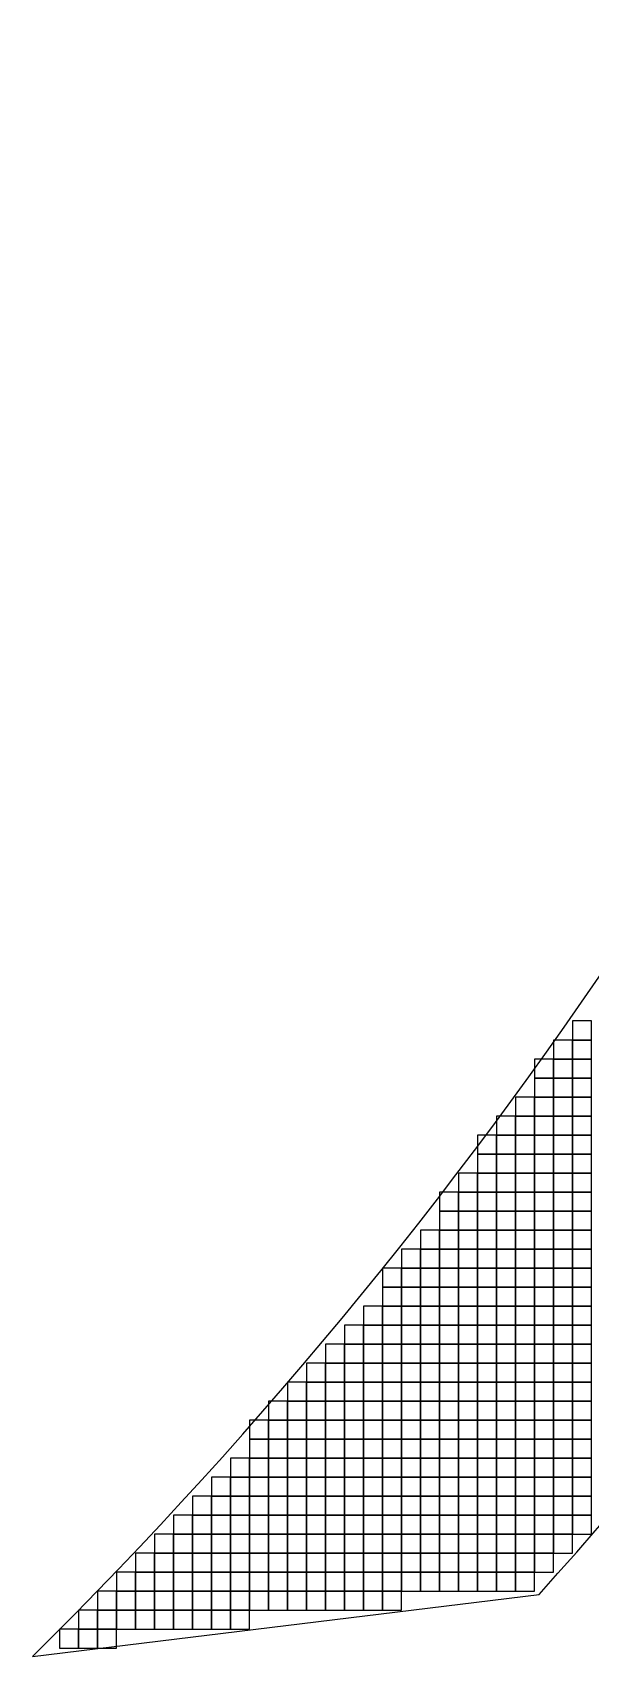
# Model space of a CAD drawing. Extents: x -160257 to 160150, y 7001 to 122208.
# Drawn here: x 99836 to 114517, y 7001 to 49716 of the extents above; entities that cross this region are included whole.
import ezdxf

# ---------------------------------------------------------------- set-up
doc = ezdxf.new("R2010")
doc.units = 0
doc.header["$LTSCALE"] = 1000
doc.header["$MEASUREMENT"] = 0
doc.layers.add('A-G-VISIBLE', color=9, linetype='Continuous')

# ---------------------------------------------------------------- blocks, each defined once
blk = doc.blocks.new('dasd')
at = {"layer": 'A-G-VISIBLE', "linetype": 'Continuous', "elevation": 0.95, "flags": 128}
blk.add_lwpolyline([(-132794.074, 42059.037), (-132780.745, 42060.67)], dxfattribs=at)
at = {"layer": 'A-G-VISIBLE', "linetype": 'Continuous'}
for centre, radius, start, end in [((-132879.454, 42145.346), 121.404, 314.68966, 338.95615), ((-132898.334, 42165.736), 157.69, 318.2193, 335.49083)]:
    blk.add_arc(centre, radius, start, end, dxfattribs=at)

msp = doc.modelspace()

# ---------------------------------------------------------------- linework, layer by layer
at = {"elevation": 2850}
for points in [[(114045, 23216), (114545, 23216), (114545, 23716), (114045, 23716)], [(113545, 22716), (114045, 22716), (114045, 23216), (113545, 23216)], [(114045, 22716), (114545, 22716), (114545, 23216), (114045, 23216)], [(113045, 22216), (113545, 22216), (113545, 22716), (113045, 22716)], [(113545, 22216), (114045, 22216), (114045, 22716), (113545, 22716)], [(114045, 22216), (114545, 22216), (114545, 22716), (114045, 22716)], [(113045, 21716), (113545, 21716), (113545, 22216), (113045, 22216)], [(113545, 21716), (114045, 21716), (114045, 22216), (113545, 22216)], [(114045, 21716), (114545, 21716), (114545, 22216), (114045, 22216)], [(112545, 21216), (113045, 21216), (113045, 21716), (112545, 21716)], [(113045, 21216), (113545, 21216), (113545, 21716), (113045, 21716)], [(113545, 21216), (114045, 21216), (114045, 21716), (113545, 21716)], [(114045, 21216), (114545, 21216), (114545, 21716), (114045, 21716)], [(112045, 20716), (112545, 20716), (112545, 21216), (112045, 21216)], [(112545, 20716), (113045, 20716), (113045, 21216), (112545, 21216)], [(113045, 20716), (113545, 20716), (113545, 21216), (113045, 21216)], [(113545, 20716), (114045, 20716), (114045, 21216), (113545, 21216)], [(114045, 20716), (114545, 20716), (114545, 21216), (114045, 21216)], [(111545, 20216), (112045, 20216), (112045, 20716), (111545, 20716)], [(112045, 20216), (112545, 20216), (112545, 20716), (112045, 20716)], [(112545, 20216), (113045, 20216), (113045, 20716), (112545, 20716)], [(113045, 20216), (113545, 20216), (113545, 20716), (113045, 20716)], [(113545, 20216), (114045, 20216), (114045, 20716), (113545, 20716)], [(114045, 20216), (114545, 20216), (114545, 20716), (114045, 20716)], [(111545, 19716), (112045, 19716), (112045, 20216), (111545, 20216)], [(112045, 19716), (112545, 19716), (112545, 20216), (112045, 20216)], [(112545, 19716), (113045, 19716), (113045, 20216), (112545, 20216)], [(113045, 19716), (113545, 19716), (113545, 20216), (113045, 20216)], [(113545, 19716), (114045, 19716), (114045, 20216), (113545, 20216)], [(114045, 19716), (114545, 19716), (114545, 20216), (114045, 20216)], [(111045, 19216), (111545, 19216), (111545, 19716), (111045, 19716)], [(111545, 19216), (112045, 19216), (112045, 19716), (111545, 19716)], [(112045, 19216), (112545, 19216), (112545, 19716), (112045, 19716)], [(112545, 19216), (113045, 19216), (113045, 19716), (112545, 19716)], [(113045, 19216), (113545, 19216), (113545, 19716), (113045, 19716)], [(113545, 19216), (114045, 19216), (114045, 19716), (113545, 19716)], [(114045, 19216), (114545, 19216), (114545, 19716), (114045, 19716)], [(110545, 18716), (111045, 18716), (111045, 19216), (110545, 19216)], [(111045, 18716), (111545, 18716), (111545, 19216), (111045, 19216)], [(111545, 18716), (112045, 18716), (112045, 19216), (111545, 19216)], [(112045, 18716), (112545, 18716), (112545, 19216), (112045, 19216)], [(112545, 18716), (113045, 18716), (113045, 19216), (112545, 19216)], [(113045, 18716), (113545, 18716), (113545, 19216), (113045, 19216)], [(113545, 18716), (114045, 18716), (114045, 19216), (113545, 19216)], [(114045, 18716), (114545, 18716), (114545, 19216), (114045, 19216)], [(110545, 18216), (111045, 18216), (111045, 18716), (110545, 18716)], [(111045, 18216), (111545, 18216), (111545, 18716), (111045, 18716)], [(111545, 18216), (112045, 18216), (112045, 18716), (111545, 18716)], [(112045, 18216), (112545, 18216), (112545, 18716), (112045, 18716)], [(112545, 18216), (113045, 18216), (113045, 18716), (112545, 18716)], [(113045, 18216), (113545, 18216), (113545, 18716), (113045, 18716)], [(113545, 18216), (114045, 18216), (114045, 18716), (113545, 18716)], [(114045, 18216), (114545, 18216), (114545, 18716), (114045, 18716)], [(110045, 17716), (110545, 17716), (110545, 18216), (110045, 18216)], [(110545, 17716), (111045, 17716), (111045, 18216), (110545, 18216)], [(111045, 17716), (111545, 17716), (111545, 18216), (111045, 18216)], [(111545, 17716), (112045, 17716), (112045, 18216), (111545, 18216)], [(112045, 17716), (112545, 17716), (112545, 18216), (112045, 18216)], [(112545, 17716), (113045, 17716), (113045, 18216), (112545, 18216)], [(113045, 17716), (113545, 17716), (113545, 18216), (113045, 18216)], [(113545, 17716), (114045, 17716), (114045, 18216), (113545, 18216)], [(114045, 17716), (114545, 17716), (114545, 18216), (114045, 18216)], [(109545, 17216), (110045, 17216), (110045, 17716), (109545, 17716)], [(110045, 17216), (110545, 17216), (110545, 17716), (110045, 17716)], [(110545, 17216), (111045, 17216), (111045, 17716), (110545, 17716)], [(111045, 17216), (111545, 17216), (111545, 17716), (111045, 17716)], [(111545, 17216), (112045, 17216), (112045, 17716), (111545, 17716)], [(112045, 17216), (112545, 17216), (112545, 17716), (112045, 17716)], [(112545, 17216), (113045, 17216), (113045, 17716), (112545, 17716)], [(113045, 17216), (113545, 17216), (113545, 17716), (113045, 17716)], [(113545, 17216), (114045, 17216), (114045, 17716), (113545, 17716)], [(114045, 17216), (114545, 17216), (114545, 17716), (114045, 17716)], [(109045, 16716), (109545, 16716), (109545, 17216), (109045, 17216)], [(109545, 16716), (110045, 16716), (110045, 17216), (109545, 17216)], [(110045, 16716), (110545, 16716), (110545, 17216), (110045, 17216)], [(110545, 16716), (111045, 16716), (111045, 17216), (110545, 17216)], [(111045, 16716), (111545, 16716), (111545, 17216), (111045, 17216)], [(111545, 16716), (112045, 16716), (112045, 17216), (111545, 17216)], [(112045, 16716), (112545, 16716), (112545, 17216), (112045, 17216)], [(112545, 16716), (113045, 16716), (113045, 17216), (112545, 17216)], [(113045, 16716), (113545, 16716), (113545, 17216), (113045, 17216)], [(113545, 16716), (114045, 16716), (114045, 17216), (113545, 17216)], [(114045, 16716), (114545, 16716), (114545, 17216), (114045, 17216)], [(109045, 16216), (109545, 16216), (109545, 16716), (109045, 16716)], [(109545, 16216), (110045, 16216), (110045, 16716), (109545, 16716)], [(110045, 16216), (110545, 16216), (110545, 16716), (110045, 16716)], [(110545, 16216), (111045, 16216), (111045, 16716), (110545, 16716)], [(111045, 16216), (111545, 16216), (111545, 16716), (111045, 16716)], [(111545, 16216), (112045, 16216), (112045, 16716), (111545, 16716)], [(112045, 16216), (112545, 16216), (112545, 16716), (112045, 16716)], [(112545, 16216), (113045, 16216), (113045, 16716), (112545, 16716)], [(113045, 16216), (113545, 16216), (113545, 16716), (113045, 16716)], [(113545, 16216), (114045, 16216), (114045, 16716), (113545, 16716)], [(114045, 16216), (114545, 16216), (114545, 16716), (114045, 16716)], [(108545, 15716), (109045, 15716), (109045, 16216), (108545, 16216)], [(109045, 15716), (109545, 15716), (109545, 16216), (109045, 16216)], [(109545, 15716), (110045, 15716), (110045, 16216), (109545, 16216)], [(110045, 15716), (110545, 15716), (110545, 16216), (110045, 16216)], [(110545, 15716), (111045, 15716), (111045, 16216), (110545, 16216)], [(111045, 15716), (111545, 15716), (111545, 16216), (111045, 16216)], [(111545, 15716), (112045, 15716), (112045, 16216), (111545, 16216)], [(112045, 15716), (112545, 15716), (112545, 16216), (112045, 16216)], [(112545, 15716), (113045, 15716), (113045, 16216), (112545, 16216)], [(113045, 15716), (113545, 15716), (113545, 16216), (113045, 16216)], [(113545, 15716), (114045, 15716), (114045, 16216), (113545, 16216)], [(114045, 15716), (114545, 15716), (114545, 16216), (114045, 16216)], [(108045, 15216), (108545, 15216), (108545, 15716), (108045, 15716)], [(108545, 15216), (109045, 15216), (109045, 15716), (108545, 15716)], [(109045, 15216), (109545, 15216), (109545, 15716), (109045, 15716)], [(109545, 15216), (110045, 15216), (110045, 15716), (109545, 15716)], [(110045, 15216), (110545, 15216), (110545, 15716), (110045, 15716)], [(110545, 15216), (111045, 15216), (111045, 15716), (110545, 15716)], [(111045, 15216), (111545, 15216), (111545, 15716), (111045, 15716)], [(111545, 15216), (112045, 15216), (112045, 15716), (111545, 15716)], [(112045, 15216), (112545, 15216), (112545, 15716), (112045, 15716)], [(112545, 15216), (113045, 15216), (113045, 15716), (112545, 15716)], [(113045, 15216), (113545, 15216), (113545, 15716), (113045, 15716)], [(113545, 15216), (114045, 15216), (114045, 15716), (113545, 15716)], [(114045, 15216), (114545, 15216), (114545, 15716), (114045, 15716)], [(107545, 14716), (108045, 14716), (108045, 15216), (107545, 15216)], [(108045, 14716), (108545, 14716), (108545, 15216), (108045, 15216)], [(108545, 14716), (109045, 14716), (109045, 15216), (108545, 15216)], [(109045, 14716), (109545, 14716), (109545, 15216), (109045, 15216)], [(109545, 14716), (110045, 14716), (110045, 15216), (109545, 15216)], [(110045, 14716), (110545, 14716), (110545, 15216), (110045, 15216)], [(110545, 14716), (111045, 14716), (111045, 15216), (110545, 15216)], [(111045, 14716), (111545, 14716), (111545, 15216), (111045, 15216)], [(111545, 14716), (112045, 14716), (112045, 15216), (111545, 15216)], [(112045, 14716), (112545, 14716), (112545, 15216), (112045, 15216)], [(112545, 14716), (113045, 14716), (113045, 15216), (112545, 15216)], [(113045, 14716), (113545, 14716), (113545, 15216), (113045, 15216)], [(113545, 14716), (114045, 14716), (114045, 15216), (113545, 15216)], [(114045, 14716), (114545, 14716), (114545, 15216), (114045, 15216)], [(107045, 14216), (107545, 14216), (107545, 14716), (107045, 14716)], [(107545, 14216), (108045, 14216), (108045, 14716), (107545, 14716)], [(108045, 14216), (108545, 14216), (108545, 14716), (108045, 14716)], [(108545, 14216), (109045, 14216), (109045, 14716), (108545, 14716)], [(109045, 14216), (109545, 14216), (109545, 14716), (109045, 14716)], [(109545, 14216), (110045, 14216), (110045, 14716), (109545, 14716)], [(110045, 14216), (110545, 14216), (110545, 14716), (110045, 14716)], [(110545, 14216), (111045, 14216), (111045, 14716), (110545, 14716)], [(111045, 14216), (111545, 14216), (111545, 14716), (111045, 14716)], [(111545, 14216), (112045, 14216), (112045, 14716), (111545, 14716)], [(112045, 14216), (112545, 14216), (112545, 14716), (112045, 14716)], [(112545, 14216), (113045, 14216), (113045, 14716), (112545, 14716)], [(113045, 14216), (113545, 14216), (113545, 14716), (113045, 14716)], [(113545, 14216), (114045, 14216), (114045, 14716), (113545, 14716)], [(114045, 14216), (114545, 14216), (114545, 14716), (114045, 14716)], [(106545, 13716), (107045, 13716), (107045, 14216), (106545, 14216)], [(107045, 13716), (107545, 13716), (107545, 14216), (107045, 14216)], [(107545, 13716), (108045, 13716), (108045, 14216), (107545, 14216)], [(108045, 13716), (108545, 13716), (108545, 14216), (108045, 14216)], [(108545, 13716), (109045, 13716), (109045, 14216), (108545, 14216)], [(109045, 13716), (109545, 13716), (109545, 14216), (109045, 14216)], [(109545, 13716), (110045, 13716), (110045, 14216), (109545, 14216)], [(110045, 13716), (110545, 13716), (110545, 14216), (110045, 14216)], [(110545, 13716), (111045, 13716), (111045, 14216), (110545, 14216)], [(111045, 13716), (111545, 13716), (111545, 14216), (111045, 14216)], [(111545, 13716), (112045, 13716), (112045, 14216), (111545, 14216)], [(112045, 13716), (112545, 13716), (112545, 14216), (112045, 14216)], [(112545, 13716), (113045, 13716), (113045, 14216), (112545, 14216)], [(113045, 13716), (113545, 13716), (113545, 14216), (113045, 14216)], [(113545, 13716), (114045, 13716), (114045, 14216), (113545, 14216)], [(114045, 13716), (114545, 13716), (114545, 14216), (114045, 14216)], [(106045, 13216), (106545, 13216), (106545, 13716), (106045, 13716)], [(106545, 13216), (107045, 13216), (107045, 13716), (106545, 13716)], [(107045, 13216), (107545, 13216), (107545, 13716), (107045, 13716)], [(107545, 13216), (108045, 13216), (108045, 13716), (107545, 13716)], [(108045, 13216), (108545, 13216), (108545, 13716), (108045, 13716)], [(108545, 13216), (109045, 13216), (109045, 13716), (108545, 13716)], [(109045, 13216), (109545, 13216), (109545, 13716), (109045, 13716)], [(109545, 13216), (110045, 13216), (110045, 13716), (109545, 13716)], [(110045, 13216), (110545, 13216), (110545, 13716), (110045, 13716)], [(110545, 13216), (111045, 13216), (111045, 13716), (110545, 13716)], [(111045, 13216), (111545, 13216), (111545, 13716), (111045, 13716)], [(111545, 13216), (112045, 13216), (112045, 13716), (111545, 13716)], [(112045, 13216), (112545, 13216), (112545, 13716), (112045, 13716)], [(112545, 13216), (113045, 13216), (113045, 13716), (112545, 13716)], [(113045, 13216), (113545, 13216), (113545, 13716), (113045, 13716)], [(113545, 13216), (114045, 13216), (114045, 13716), (113545, 13716)], [(114045, 13216), (114545, 13216), (114545, 13716), (114045, 13716)], [(105545, 12716), (106045, 12716), (106045, 13216), (105545, 13216)], [(106045, 12716), (106545, 12716), (106545, 13216), (106045, 13216)], [(106545, 12716), (107045, 12716), (107045, 13216), (106545, 13216)], [(107045, 12716), (107545, 12716), (107545, 13216), (107045, 13216)], [(107545, 12716), (108045, 12716), (108045, 13216), (107545, 13216)], [(108045, 12716), (108545, 12716), (108545, 13216), (108045, 13216)], [(108545, 12716), (109045, 12716), (109045, 13216), (108545, 13216)], [(109045, 12716), (109545, 12716), (109545, 13216), (109045, 13216)], [(109545, 12716), (110045, 12716), (110045, 13216), (109545, 13216)], [(110045, 12716), (110545, 12716), (110545, 13216), (110045, 13216)], [(110545, 12716), (111045, 12716), (111045, 13216), (110545, 13216)], [(111045, 12716), (111545, 12716), (111545, 13216), (111045, 13216)], [(111545, 12716), (112045, 12716), (112045, 13216), (111545, 13216)], [(112045, 12716), (112545, 12716), (112545, 13216), (112045, 13216)], [(112545, 12716), (113045, 12716), (113045, 13216), (112545, 13216)], [(113045, 12716), (113545, 12716), (113545, 13216), (113045, 13216)], [(113545, 12716), (114045, 12716), (114045, 13216), (113545, 13216)], [(114045, 12716), (114545, 12716), (114545, 13216), (114045, 13216)], [(105545, 12216), (106045, 12216), (106045, 12716), (105545, 12716)], [(106045, 12216), (106545, 12216), (106545, 12716), (106045, 12716)], [(106545, 12216), (107045, 12216), (107045, 12716), (106545, 12716)], [(107045, 12216), (107545, 12216), (107545, 12716), (107045, 12716)], [(107545, 12216), (108045, 12216), (108045, 12716), (107545, 12716)], [(108045, 12216), (108545, 12216), (108545, 12716), (108045, 12716)], [(108545, 12216), (109045, 12216), (109045, 12716), (108545, 12716)], [(109045, 12216), (109545, 12216), (109545, 12716), (109045, 12716)], [(109545, 12216), (110045, 12216), (110045, 12716), (109545, 12716)], [(110045, 12216), (110545, 12216), (110545, 12716), (110045, 12716)], [(110545, 12216), (111045, 12216), (111045, 12716), (110545, 12716)], [(111045, 12216), (111545, 12216), (111545, 12716), (111045, 12716)], [(111545, 12216), (112045, 12216), (112045, 12716), (111545, 12716)], [(112045, 12216), (112545, 12216), (112545, 12716), (112045, 12716)], [(112545, 12216), (113045, 12216), (113045, 12716), (112545, 12716)], [(113045, 12216), (113545, 12216), (113545, 12716), (113045, 12716)], [(113545, 12216), (114045, 12216), (114045, 12716), (113545, 12716)], [(114045, 12216), (114545, 12216), (114545, 12716), (114045, 12716)], [(105045, 11716), (105545, 11716), (105545, 12216), (105045, 12216)], [(105545, 11716), (106045, 11716), (106045, 12216), (105545, 12216)], [(106045, 11716), (106545, 11716), (106545, 12216), (106045, 12216)], [(106545, 11716), (107045, 11716), (107045, 12216), (106545, 12216)], [(107045, 11716), (107545, 11716), (107545, 12216), (107045, 12216)], [(107545, 11716), (108045, 11716), (108045, 12216), (107545, 12216)], [(108045, 11716), (108545, 11716), (108545, 12216), (108045, 12216)], [(108545, 11716), (109045, 11716), (109045, 12216), (108545, 12216)], [(109045, 11716), (109545, 11716), (109545, 12216), (109045, 12216)], [(109545, 11716), (110045, 11716), (110045, 12216), (109545, 12216)], [(110045, 11716), (110545, 11716), (110545, 12216), (110045, 12216)], [(110545, 11716), (111045, 11716), (111045, 12216), (110545, 12216)], [(111045, 11716), (111545, 11716), (111545, 12216), (111045, 12216)], [(111545, 11716), (112045, 11716), (112045, 12216), (111545, 12216)], [(112045, 11716), (112545, 11716), (112545, 12216), (112045, 12216)], [(112545, 11716), (113045, 11716), (113045, 12216), (112545, 12216)], [(113045, 11716), (113545, 11716), (113545, 12216), (113045, 12216)], [(113545, 11716), (114045, 11716), (114045, 12216), (113545, 12216)], [(114045, 11716), (114545, 11716), (114545, 12216), (114045, 12216)], [(104545, 11216), (105045, 11216), (105045, 11716), (104545, 11716)], [(105045, 11216), (105545, 11216), (105545, 11716), (105045, 11716)], [(105545, 11216), (106045, 11216), (106045, 11716), (105545, 11716)], [(106045, 11216), (106545, 11216), (106545, 11716), (106045, 11716)], [(106545, 11216), (107045, 11216), (107045, 11716), (106545, 11716)], [(107045, 11216), (107545, 11216), (107545, 11716), (107045, 11716)], [(107545, 11216), (108045, 11216), (108045, 11716), (107545, 11716)], [(108045, 11216), (108545, 11216), (108545, 11716), (108045, 11716)], [(108545, 11216), (109045, 11216), (109045, 11716), (108545, 11716)], [(109045, 11216), (109545, 11216), (109545, 11716), (109045, 11716)], [(109545, 11216), (110045, 11216), (110045, 11716), (109545, 11716)], [(110045, 11216), (110545, 11216), (110545, 11716), (110045, 11716)], [(110545, 11216), (111045, 11216), (111045, 11716), (110545, 11716)], [(111045, 11216), (111545, 11216), (111545, 11716), (111045, 11716)], [(111545, 11216), (112045, 11216), (112045, 11716), (111545, 11716)], [(112045, 11216), (112545, 11216), (112545, 11716), (112045, 11716)], [(112545, 11216), (113045, 11216), (113045, 11716), (112545, 11716)], [(113045, 11216), (113545, 11216), (113545, 11716), (113045, 11716)], [(113545, 11216), (114045, 11216), (114045, 11716), (113545, 11716)], [(114045, 11216), (114545, 11216), (114545, 11716), (114045, 11716)], [(104045, 10716), (104545, 10716), (104545, 11216), (104045, 11216)], [(104545, 10716), (105045, 10716), (105045, 11216), (104545, 11216)], [(105045, 10716), (105545, 10716), (105545, 11216), (105045, 11216)], [(105545, 10716), (106045, 10716), (106045, 11216), (105545, 11216)], [(106045, 10716), (106545, 10716), (106545, 11216), (106045, 11216)], [(106545, 10716), (107045, 10716), (107045, 11216), (106545, 11216)], [(107045, 10716), (107545, 10716), (107545, 11216), (107045, 11216)], [(107545, 10716), (108045, 10716), (108045, 11216), (107545, 11216)], [(108045, 10716), (108545, 10716), (108545, 11216), (108045, 11216)], [(108545, 10716), (109045, 10716), (109045, 11216), (108545, 11216)], [(109045, 10716), (109545, 10716), (109545, 11216), (109045, 11216)], [(109545, 10716), (110045, 10716), (110045, 11216), (109545, 11216)], [(110045, 10716), (110545, 10716), (110545, 11216), (110045, 11216)], [(110545, 10716), (111045, 10716), (111045, 11216), (110545, 11216)], [(111045, 10716), (111545, 10716), (111545, 11216), (111045, 11216)], [(111545, 10716), (112045, 10716), (112045, 11216), (111545, 11216)], [(112045, 10716), (112545, 10716), (112545, 11216), (112045, 11216)], [(112545, 10716), (113045, 10716), (113045, 11216), (112545, 11216)], [(113045, 10716), (113545, 10716), (113545, 11216), (113045, 11216)], [(113545, 10716), (114045, 10716), (114045, 11216), (113545, 11216)], [(114045, 10716), (114545, 10716), (114545, 11216), (114045, 11216)], [(103545, 10216), (104045, 10216), (104045, 10716), (103545, 10716)], [(104045, 10216), (104545, 10216), (104545, 10716), (104045, 10716)], [(104545, 10216), (105045, 10216), (105045, 10716), (104545, 10716)], [(105045, 10216), (105545, 10216), (105545, 10716), (105045, 10716)], [(105545, 10216), (106045, 10216), (106045, 10716), (105545, 10716)], [(106045, 10216), (106545, 10216), (106545, 10716), (106045, 10716)], [(106545, 10216), (107045, 10216), (107045, 10716), (106545, 10716)], [(107045, 10216), (107545, 10216), (107545, 10716), (107045, 10716)], [(107545, 10216), (108045, 10216), (108045, 10716), (107545, 10716)], [(108045, 10216), (108545, 10216), (108545, 10716), (108045, 10716)], [(108545, 10216), (109045, 10216), (109045, 10716), (108545, 10716)], [(109045, 10216), (109545, 10216), (109545, 10716), (109045, 10716)], [(109545, 10216), (110045, 10216), (110045, 10716), (109545, 10716)], [(110045, 10216), (110545, 10216), (110545, 10716), (110045, 10716)], [(110545, 10216), (111045, 10216), (111045, 10716), (110545, 10716)], [(111045, 10216), (111545, 10216), (111545, 10716), (111045, 10716)], [(111545, 10216), (112045, 10216), (112045, 10716), (111545, 10716)], [(112045, 10216), (112545, 10216), (112545, 10716), (112045, 10716)], [(112545, 10216), (113045, 10216), (113045, 10716), (112545, 10716)], [(113045, 10216), (113545, 10216), (113545, 10716), (113045, 10716)], [(113545, 10216), (114045, 10216), (114045, 10716), (113545, 10716)], [(114045, 10216), (114545, 10216), (114545, 10716), (114045, 10716)], [(103045, 9716), (103545, 9716), (103545, 10216), (103045, 10216)], [(103545, 9716), (104045, 9716), (104045, 10216), (103545, 10216)], [(104045, 9716), (104545, 9716), (104545, 10216), (104045, 10216)], [(104545, 9716), (105045, 9716), (105045, 10216), (104545, 10216)], [(105045, 9716), (105545, 9716), (105545, 10216), (105045, 10216)], [(105545, 9716), (106045, 9716), (106045, 10216), (105545, 10216)], [(106045, 9716), (106545, 9716), (106545, 10216), (106045, 10216)], [(106545, 9716), (107045, 9716), (107045, 10216), (106545, 10216)], [(107045, 9716), (107545, 9716), (107545, 10216), (107045, 10216)], [(107545, 9716), (108045, 9716), (108045, 10216), (107545, 10216)], [(108045, 9716), (108545, 9716), (108545, 10216), (108045, 10216)], [(108545, 9716), (109045, 9716), (109045, 10216), (108545, 10216)], [(109045, 9716), (109545, 9716), (109545, 10216), (109045, 10216)], [(109545, 9716), (110045, 9716), (110045, 10216), (109545, 10216)], [(110045, 9716), (110545, 9716), (110545, 10216), (110045, 10216)], [(110545, 9716), (111045, 9716), (111045, 10216), (110545, 10216)], [(111045, 9716), (111545, 9716), (111545, 10216), (111045, 10216)], [(111545, 9716), (112045, 9716), (112045, 10216), (111545, 10216)], [(112045, 9716), (112545, 9716), (112545, 10216), (112045, 10216)], [(112545, 9716), (113045, 9716), (113045, 10216), (112545, 10216)], [(113045, 9716), (113545, 9716), (113545, 10216), (113045, 10216)], [(113545, 9716), (114045, 9716), (114045, 10216), (113545, 10216)], [(102545, 9216), (103045, 9216), (103045, 9716), (102545, 9716)], [(103045, 9216), (103545, 9216), (103545, 9716), (103045, 9716)], [(103545, 9216), (104045, 9216), (104045, 9716), (103545, 9716)], [(104045, 9216), (104545, 9216), (104545, 9716), (104045, 9716)], [(104545, 9216), (105045, 9216), (105045, 9716), (104545, 9716)], [(105045, 9216), (105545, 9216), (105545, 9716), (105045, 9716)], [(105545, 9216), (106045, 9216), (106045, 9716), (105545, 9716)], [(106045, 9216), (106545, 9216), (106545, 9716), (106045, 9716)], [(106545, 9216), (107045, 9216), (107045, 9716), (106545, 9716)], [(107045, 9216), (107545, 9216), (107545, 9716), (107045, 9716)], [(107545, 9216), (108045, 9216), (108045, 9716), (107545, 9716)], [(108045, 9216), (108545, 9216), (108545, 9716), (108045, 9716)], [(108545, 9216), (109045, 9216), (109045, 9716), (108545, 9716)], [(109045, 9216), (109545, 9216), (109545, 9716), (109045, 9716)], [(109545, 9216), (110045, 9216), (110045, 9716), (109545, 9716)], [(110045, 9216), (110545, 9216), (110545, 9716), (110045, 9716)], [(110545, 9216), (111045, 9216), (111045, 9716), (110545, 9716)], [(111045, 9216), (111545, 9216), (111545, 9716), (111045, 9716)], [(111545, 9216), (112045, 9216), (112045, 9716), (111545, 9716)], [(112045, 9216), (112545, 9216), (112545, 9716), (112045, 9716)], [(112545, 9216), (113045, 9216), (113045, 9716), (112545, 9716)], [(113045, 9216), (113545, 9216), (113545, 9716), (113045, 9716)], [(102045, 8716), (102545, 8716), (102545, 9216), (102045, 9216)], [(102545, 8716), (103045, 8716), (103045, 9216), (102545, 9216)], [(103045, 8716), (103545, 8716), (103545, 9216), (103045, 9216)], [(103545, 8716), (104045, 8716), (104045, 9216), (103545, 9216)], [(104045, 8716), (104545, 8716), (104545, 9216), (104045, 9216)], [(104545, 8716), (105045, 8716), (105045, 9216), (104545, 9216)], [(105045, 8716), (105545, 8716), (105545, 9216), (105045, 9216)], [(105545, 8716), (106045, 8716), (106045, 9216), (105545, 9216)], [(106045, 8716), (106545, 8716), (106545, 9216), (106045, 9216)], [(106545, 8716), (107045, 8716), (107045, 9216), (106545, 9216)], [(107045, 8716), (107545, 8716), (107545, 9216), (107045, 9216)], [(107545, 8716), (108045, 8716), (108045, 9216), (107545, 9216)], [(108045, 8716), (108545, 8716), (108545, 9216), (108045, 9216)], [(108545, 8716), (109045, 8716), (109045, 9216), (108545, 9216)], [(109045, 8716), (109545, 8716), (109545, 9216), (109045, 9216)], [(109545, 8716), (110045, 8716), (110045, 9216), (109545, 9216)], [(110045, 8716), (110545, 8716), (110545, 9216), (110045, 9216)], [(110545, 8716), (111045, 8716), (111045, 9216), (110545, 9216)], [(111045, 8716), (111545, 8716), (111545, 9216), (111045, 9216)], [(111545, 8716), (112045, 8716), (112045, 9216), (111545, 9216)], [(112045, 8716), (112545, 8716), (112545, 9216), (112045, 9216)], [(112545, 8716), (113045, 8716), (113045, 9216), (112545, 9216)], [(101545, 8216), (102045, 8216), (102045, 8716), (101545, 8716)], [(102045, 8216), (102545, 8216), (102545, 8716), (102045, 8716)], [(102545, 8216), (103045, 8216), (103045, 8716), (102545, 8716)], [(103045, 8216), (103545, 8216), (103545, 8716), (103045, 8716)], [(103545, 8216), (104045, 8216), (104045, 8716), (103545, 8716)], [(104045, 8216), (104545, 8216), (104545, 8716), (104045, 8716)], [(104545, 8216), (105045, 8216), (105045, 8716), (104545, 8716)], [(105045, 8216), (105545, 8216), (105545, 8716), (105045, 8716)], [(105545, 8216), (106045, 8216), (106045, 8716), (105545, 8716)], [(106045, 8216), (106545, 8216), (106545, 8716), (106045, 8716)], [(106545, 8216), (107045, 8216), (107045, 8716), (106545, 8716)], [(107045, 8216), (107545, 8216), (107545, 8716), (107045, 8716)], [(107545, 8216), (108045, 8216), (108045, 8716), (107545, 8716)], [(108045, 8216), (108545, 8216), (108545, 8716), (108045, 8716)], [(108545, 8216), (109045, 8216), (109045, 8716), (108545, 8716)], [(109045, 8216), (109545, 8216), (109545, 8716), (109045, 8716)], [(101045, 7716), (101545, 7716), (101545, 8216), (101045, 8216)], [(101545, 7716), (102045, 7716), (102045, 8216), (101545, 8216)], [(102045, 7716), (102545, 7716), (102545, 8216), (102045, 8216)], [(102545, 7716), (103045, 7716), (103045, 8216), (102545, 8216)], [(103045, 7716), (103545, 7716), (103545, 8216), (103045, 8216)], [(103545, 7716), (104045, 7716), (104045, 8216), (103545, 8216)], [(104045, 7716), (104545, 7716), (104545, 8216), (104045, 8216)], [(104545, 7716), (105045, 7716), (105045, 8216), (104545, 8216)], [(105045, 7716), (105545, 7716), (105545, 8216), (105045, 8216)], [(100545, 7216), (101045, 7216), (101045, 7716), (100545, 7716)], [(101045, 7216), (101545, 7216), (101545, 7716), (101045, 7716)], [(101545, 7216), (102045, 7216), (102045, 7716), (101545, 7716)]]:
    msp.add_lwpolyline(points, close=True, dxfattribs=at)

# ---------------------------------------------------------------- block references
at = {"xscale": 1000, "yscale": 1000, "zscale": 1000}
msp.add_blockref('dasd', (132893911, -42052037, 2850), dxfattribs=at)

doc.saveas('drawing.dxf')
